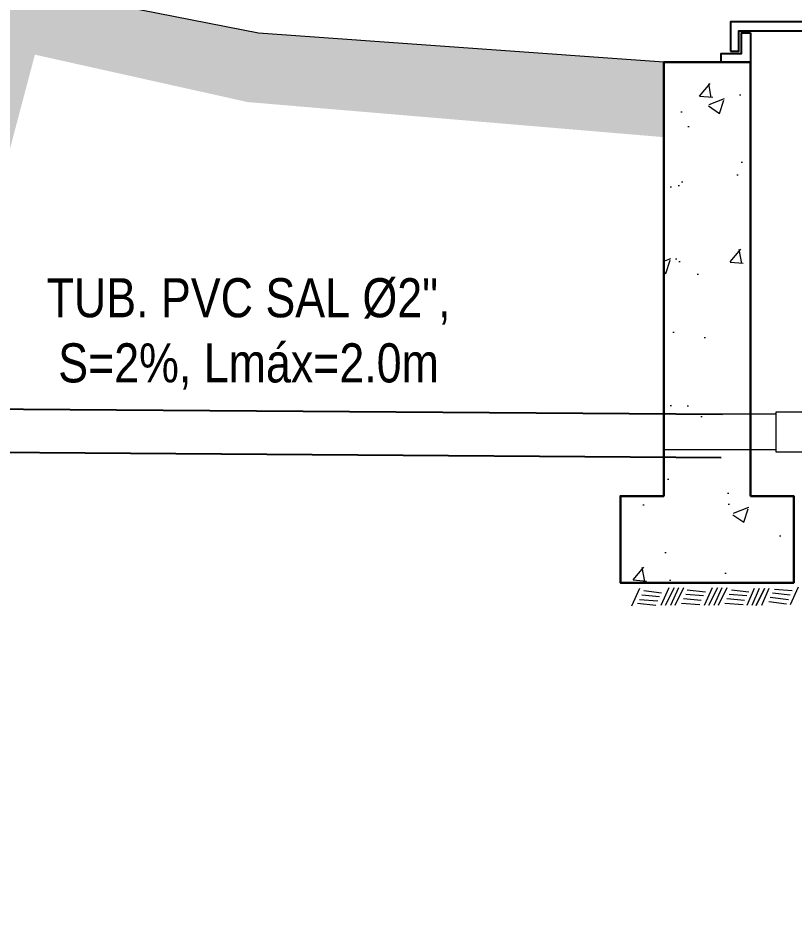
# Model space of a CAD drawing. Header units: metres. Extents: x 0 to 1843, y 1434 to 1492.
# Drawn here: x 1794.773 to 1795.667, y 1451.296 to 1452.327 of the extents above; entities that cross this region are included whole.
import ezdxf

# ---------------------------------------------------------------- set-up
doc = ezdxf.new("R2010")
doc.units = ezdxf.units.M
doc.header["$LTSCALE"] = 0.005
for name, color, linetype, lineweight in [('-Acero techos', 252, 'Continuous', 13), ('-Terreno', 26, 'Continuous', 5), ('-Textos', 7, 'Continuous', 20)]:
    doc.layers.add(name, color=color, linetype=linetype, lineweight=lineweight)
for name, color, linetype, true_color in [('PDF2_Geometry', 9, 'Continuous', 0x808080), ('PDF_Accesorios metalicos', 7, 'Continuous', 0x6e8add), ('PDF_Muro secundario', 7, 'Continuous', 0x545454), ('PDF_TERRENO', 7, 'Continuous', 0x954a00), ("PDF_Tub. de desague 4''", 7, 'Continuous', 0x002595)]:
    doc.layers.add(name, color=color, linetype=linetype, true_color=true_color)
doc.styles.add('-Arial Narrow', font='ARIALN.TTF')

msp = doc.modelspace()

# ---------------------------------------------------------------- hatches: boundary and pattern name
at = {"layer": '-Acero techos', "lineweight": 5, "ltscale": 0.005, "true_color": 0x939598}
h = msp.add_hatch(dxfattribs=at)
h.set_pattern_fill('AR-CONC', color=252, scale=0.001)
h.set_pattern_definition([(50, (-25.50264, 7.95719), (0.182184669, -0.015939086), [0.01905, -0.20955]), (355, (-25.50264, 7.95719), (-0.035243421, 0.191056845), [0.01524, -0.167640584]), (100.451445, (-25.48746, 7.95586), (0.146941247, 0.175117752), [0.016190009, -0.178090245]), (46.1842, (-25.50264, 8.008), (0.27107904, -0.042042328), [0.028575, -0.314325]), (96.635558, (-25.48005, 8.00449), (0.237404134, 0.247426125), [0.024285023, -0.267135608]), (351.184151, (-25.50264, 8.008), (0.237404134, 0.247426125), [0.022859967, -0.251459732]), (21, (-25.47724, 7.99529), (0.151614391, -0.102265198), [0.01905, -0.20955]), (326, (-25.47724, 7.99529), (0.061802028, 0.184187966), [0.01524, -0.16764]), (71.451445, (-25.4646, 7.98677), (0.213416419, 0.081922769), [0.016190009, -0.178089938]), (37.5, (-25.50264, 7.95719), (0.0030886033, 0.0845550389), [0, -0.165608, 0, -0.17018, 0, -0.168275]), (7.5, (-25.50264, 7.95719), (0.0668196625, 0.1001805748), [0, -0.097028, 0, -0.161798, 0, -0.064135]), (327.5, (-25.559285, 7.95719), (0.1355905952, -0.005728744), [0, -0.0635, 0, -0.19812, 0, -0.26289]), (317.5, (-25.58469, 7.95719), (0.1481291814, 0.025426491), [0, -0.08255, 0, -0.131572, 0, -0.18669])])
h.paths.add_polyline_path([(1796.0153, 1452.27553), (1796.1159, 1452.27553), (1796.1159, 1451.77589), (1796.16578, 1451.77589), (1796.16578, 1451.67614), (1795.96542, 1451.67614), (1795.96542, 1451.77589), (1796.0153, 1451.77589)])
h.paths.add_polyline_path([(1795.61711, 1451.77589), (1795.66699, 1451.77589), (1795.66699, 1451.67614), (1795.46747, 1451.67614), (1795.46747, 1451.77589), (1795.51735, 1451.77589), (1795.51735, 1452.27552), (1795.5182, 1452.27553), (1795.61711, 1452.27553)])
at = {"layer": '-Terreno'}
h = msp.add_hatch(dxfattribs=at)
h.set_pattern_fill('EARTH', color=256, scale=0.01, angle=45)
h.set_pattern_definition([(45, (-11.171255, -27.967533), (0, 0.0898025612), [0.0635, -0.0635]), (45, (-11.18809, -27.950695), (0, 0.0898025612), [0.0635, -0.0635]), (45, (-11.20493, -27.93386), (0, 0.0898025612), [0.0635, -0.0635]), (135, (-11.20493, -27.92263), (-0.0898025612, 0), [0.0635, -0.0635]), (135, (-11.18809, -27.905794), (-0.0898025612, 0), [0.0635, -0.0635]), (135, (-11.171255, -27.888956), (-0.0898025612, 0), [0.0635, -0.0635])])
h.paths.add_polyline_path([(1792.29063, 1452.37419), (1792.06682, 1452.47672), (1791.77947, 1452.48016), (1791.59995, 1452.5025), (1791.59995, 1452.40173), (1791.77268, 1452.38023), (1792.04443, 1452.37698), (1792.20622, 1452.30287), (1792.70242, 1450.45102), (1792.70242, 1450.26485), (1794.30747, 1450.26485), (1794.30747, 1450.45102), (1794.79305, 1452.2843), (1795.03819, 1452.22971), (1795.51735, 1452.18932), (1795.51735, 1452.27553), (1795.05069, 1452.30921), (1794.71925, 1452.37419), (1794.20747, 1450.46419), (1794.20747, 1450.36485), (1792.80242, 1450.36485), (1792.80242, 1450.46419)])

# ---------------------------------------------------------------- linework, layer by layer
at = {"layer": '-Acero techos', "color": 18, "ltscale": 0.005, "true_color": 0x000000}
msp.add_lwpolyline([(1795.51735, 1452.27553), (1795.05069, 1452.30921), (1794.71925, 1452.37419), (1794.20747, 1450.46419), (1794.20747, 1450.36485), (1792.80242, 1450.36485), (1792.80242, 1450.46419), (1792.29063, 1452.37419), (1792.06682, 1452.47672), (1791.77947, 1452.48016), (1791.59995, 1452.5025)], dxfattribs=at)
msp.add_lwpolyline([(1795.51735, 1452.27553), (1795.05069, 1452.30921), (1794.71925, 1452.37419), (1794.20747, 1450.46419), (1794.20747, 1450.36485), (1792.80242, 1450.36485), (1792.80242, 1450.46419), (1792.29063, 1452.37419), (1792.06682, 1452.47672), (1791.77947, 1452.48016), (1791.59995, 1452.5025)], dxfattribs=at)
at = {"layer": 'PDF2_Geometry', "color": 202, "lineweight": 25, "true_color": 0xa500dd}
for points in [[(1793.49129, 1451.88544), (1795.58477, 1451.8703)], [(1793.49011, 1451.83569), (1795.58359, 1451.82055)]]:
    msp.add_lwpolyline(points, dxfattribs=at)
at = {"layer": 'PDF_Accesorios metalicos', "lineweight": 25}
for points in [[(1795.59429, 1452.28821), (1795.60358, 1452.28821), (1795.60358, 1452.31188), (1796.02967, 1452.31188), (1796.02967, 1452.28821), (1796.03982, 1452.28821), (1796.03982, 1452.32203), (1795.59429, 1452.32203)], [(1795.61711, 1452.30935), (1795.61711, 1452.27553), (1795.58329, 1452.27553), (1795.58329, 1452.28568), (1795.60697, 1452.28568), (1795.60697, 1452.30935)]]:
    msp.add_lwpolyline(points, close=True, dxfattribs=at)
msp.add_lwpolyline([(1795.61711, 1452.27553), (1795.59682, 1452.27553)], dxfattribs=at)
at = {"layer": 'PDF_Muro secundario', "color": 18, "lineweight": 30, "true_color": 0x000000}
msp.add_lwpolyline([(1795.61711, 1451.77589), (1795.66699, 1451.77589), (1795.66699, 1451.67614), (1795.46747, 1451.67614), (1795.46747, 1451.77589), (1795.51735, 1451.77589), (1795.51735, 1452.27553), (1795.61711, 1452.27553)], close=True, dxfattribs=at)
at = {"layer": 'PDF_TERRENO', "lineweight": 5}
for points in [[(1795.48945, 1451.66937), (1795.48015, 1451.64908)], [(1795.51482, 1451.6643), (1795.49453, 1451.66684)], [(1795.52327, 1451.67022), (1795.51397, 1451.64993)], [(1795.52919, 1451.67022), (1795.51904, 1451.64993)], [(1795.53426, 1451.67022), (1795.52496, 1451.64993)], [(1795.54018, 1451.67022), (1795.53003, 1451.64993)], [(1795.56554, 1451.66515), (1795.54441, 1451.66768)], [(1795.57315, 1451.67022), (1795.56385, 1451.64993)], [(1795.57907, 1451.67022), (1795.56892, 1451.64993)], [(1795.58414, 1451.67022), (1795.57484, 1451.64993)], [(1795.59006, 1451.67022), (1795.57991, 1451.64993)], [(1795.61542, 1451.66515), (1795.59513, 1451.66768)], [(1795.62134, 1451.66937), (1795.61288, 1451.64993)], [(1795.62726, 1451.66937), (1795.6188, 1451.64993)], [(1795.62387, 1451.64993), (1795.63317, 1451.66937), (1795.62387, 1451.64993)], [(1795.63825, 1451.66937), (1795.62979, 1451.64993)], [(1795.6653, 1451.66684), (1795.64501, 1451.66853)], [(1795.67206, 1451.67106), (1795.66276, 1451.65077)], [(1795.51059, 1451.655), (1795.48945, 1451.65669)], [(1795.51228, 1451.66007), (1795.49199, 1451.66176)], [(1795.56047, 1451.65585), (1795.54018, 1451.65754)], [(1795.563, 1451.66092), (1795.54272, 1451.66261)], [(1795.61035, 1451.65585), (1795.59006, 1451.65754)], [(1795.61288, 1451.66092), (1795.59259, 1451.66261)], [(1795.66107, 1451.65669), (1795.63994, 1451.65923)], [(1795.66276, 1451.66176), (1795.64247, 1451.6643)], [(1795.50805, 1451.64993), (1795.48692, 1451.65246)], [(1795.55878, 1451.65077), (1795.53764, 1451.65246)], [(1795.60866, 1451.65077), (1795.58752, 1451.65246)], [(1795.65854, 1451.65162), (1795.63825, 1451.65416)]]:
    msp.add_lwpolyline(points, dxfattribs=at)
at = {"layer": "PDF_Tub. de desague 4''", "lineweight": 9}
for points in [[(1795.67629, 1451.82662), (1795.6467, 1451.82662), (1795.6467, 1451.87312), (1795.67629, 1451.87312), (1795.68474, 1451.8672), (1795.69573, 1451.8672), (1795.68221, 1451.8672)], [(1795.51735, 1451.87079), (1795.6467, 1451.87079)], [(1795.51735, 1451.82979), (1795.6467, 1451.82979)]]:
    msp.add_lwpolyline(points, dxfattribs=at)

# ---------------------------------------------------------------- texts
at = {"layer": '-Textos', "insert": (1795.03912, 1451.9627), "char_height": 0.045, "attachment_point": 5, "style": '-Arial Narrow'}
msp.add_mtext('TUB. PVC SAL Ø2", \\PS=2%, Lmáx=2.0m', dxfattribs=at)

doc.saveas('drawing.dxf')
